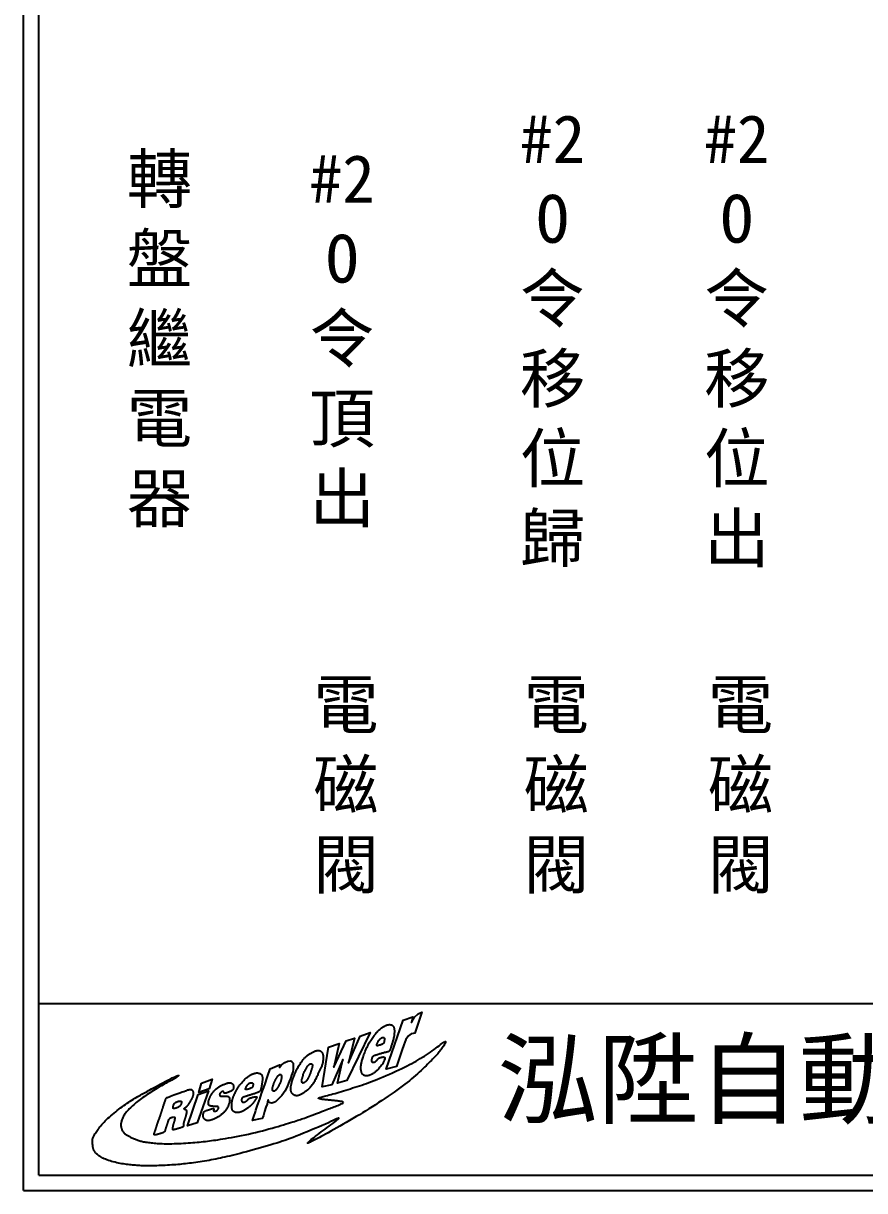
# Model space of a CAD drawing. Extents: x 926 to 1213, y 3 to 207.
# Drawn here: x 925.7 to 994.3, y 3 to 98 of the extents above; entities that cross this region are included whole.
import ezdxf

# ---------------------------------------------------------------- set-up
doc = ezdxf.new("R2010")
doc.units = 0
for name, color, linetype in [('圖框層', 7, 'CONTINUOUS'), ('標尺寸層', 3, 'CONTINUOUS'), ('輪廓線層', 7, 'CONTINUOUS')]:
    doc.layers.add(name, color=color, linetype=linetype)
doc.styles.add('CNS', font='romanc.shx', dxfattribs={"bigfont": 'chineset.shx'})
doc.styles.add('STSL', font='KAIU.TTF')

msp = doc.modelspace()

# ---------------------------------------------------------------- linework, layer by layer
at = {"layer": '圖框層', "color": 7}
for p, q in [((925.742, 3), (925.742, 206.969)), ((926.992, 4.25), (926.992, 205.719)), ((926.992, 18.25), (1211.493, 18.25)), ((926.992, 4.25), (1211.493, 4.25)), ((925.742, 3), (1212.742, 3))]:
    msp.add_line(p, q, dxfattribs=at)
at = {"layer": '輪廓線層', "color": 116}
for points in [[(956.9, 15.302), (956.713, 14.869), (956.565, 14.406), (956.131, 13.106), (955.274, 12.879), (956.683, 16.868), (957.472, 17.154), (957.344, 16.701), (957.59, 17.134), (957.886, 17.39), (958.201, 17.528), (957.61, 15.834), (957.482, 15.785), (957.324, 15.755), (957.117, 15.617)], [(955.691, 14.733), (955.676, 14.685), (955.662, 14.64), (955.648, 14.597), (955.635, 14.558), (955.622, 14.522), (955.61, 14.488), (955.598, 14.459), (955.586, 14.432), (955.574, 14.408), (955.562, 14.388), (955.55, 14.37), (955.536, 14.354), (955.52, 14.341), (955.503, 14.329), (955.484, 14.319), (955.462, 14.31), (955.437, 14.302), (955.409, 14.294), (955.377, 14.286), (955.342, 14.278), (955.302, 14.27), (955.258, 14.26), (955.21, 14.249), (955.157, 14.236), (955.099, 14.22), (955.038, 14.203), (954.973, 14.185), (954.907, 14.166), (954.841, 14.146), (954.775, 14.126), (954.71, 14.107), (954.649, 14.088), (954.592, 14.071), (954.538, 14.055), (954.489, 14.04), (954.443, 14.026), (954.402, 14.014), (954.364, 14.002), (954.331, 13.991), (954.301, 13.98), (954.275, 13.971), (954.253, 13.961), (954.233, 13.952), (954.217, 13.941), (954.202, 13.93), (954.189, 13.918), (954.178, 13.903), (954.167, 13.887), (954.157, 13.868), (954.147, 13.847), (954.137, 13.824), (954.129, 13.8), (954.121, 13.776), (954.113, 13.751), (954.107, 13.726), (954.102, 13.701), (954.098, 13.678), (954.095, 13.655), (954.094, 13.634), (954.093, 13.613), (954.093, 13.594), (954.095, 13.576), (954.098, 13.558), (954.101, 13.542), (954.106, 13.527), (954.112, 13.513), (954.119, 13.5), (954.128, 13.489), (954.137, 13.478), (954.148, 13.469), (954.16, 13.462), (954.174, 13.456), (954.189, 13.452), (954.205, 13.449), (954.222, 13.448), (954.24, 13.448), (954.259, 13.449), (954.278, 13.453), (954.298, 13.457), (954.318, 13.463), (954.337, 13.47), (954.357, 13.479), (954.376, 13.489), (954.396, 13.5), (954.415, 13.512), (954.435, 13.526), (954.454, 13.541), (954.473, 13.557), (954.492, 13.574), (954.511, 13.592), (954.529, 13.61), (954.547, 13.629), (954.564, 13.649), (954.58, 13.668), (954.595, 13.687), (954.609, 13.705), (954.621, 13.723), (954.633, 13.74), (954.647, 13.756), (954.664, 13.772), (954.685, 13.788), (954.713, 13.804), (954.748, 13.82), (954.791, 13.837), (954.845, 13.853), (954.905, 13.868), (954.968, 13.878), (955.03, 13.883), (955.086, 13.879), (955.134, 13.865), (955.17, 13.839), (955.188, 13.797), (955.188, 13.739), (955.169, 13.668), (955.136, 13.586), (955.091, 13.496), (955.037, 13.402), (954.976, 13.306), (954.912, 13.213), (954.847, 13.124), (954.784, 13.043), (954.722, 12.97), (954.663, 12.904), (954.606, 12.844), (954.551, 12.791), (954.5, 12.743), (954.45, 12.7), (954.404, 12.663), (954.36, 12.629), (954.319, 12.6), (954.28, 12.573), (954.243, 12.55), (954.208, 12.529), (954.175, 12.51), (954.144, 12.493), (954.113, 12.477), (954.084, 12.462), (954.056, 12.448), (954.028, 12.434), (954.002, 12.421), (953.976, 12.41), (953.951, 12.399), (953.926, 12.389), (953.902, 12.38), (953.879, 12.373), (953.856, 12.366), (953.832, 12.36), (953.809, 12.356), (953.785, 12.352), (953.76, 12.35), (953.734, 12.349), (953.707, 12.349), (953.678, 12.35), (953.648, 12.353), (953.618, 12.356), (953.587, 12.361), (953.557, 12.367), (953.528, 12.374), (953.5, 12.383), (953.474, 12.392), (953.449, 12.404), (953.428, 12.417), (953.407, 12.431), (953.389, 12.447), (953.372, 12.466), (953.356, 12.487), (953.341, 12.51), (953.327, 12.536), (953.313, 12.564), (953.3, 12.595), (953.287, 12.628), (953.276, 12.664), (953.265, 12.701), (953.256, 12.74), (953.247, 12.781), (953.24, 12.822), (953.235, 12.865), (953.231, 12.909), (953.228, 12.954), (953.227, 13), (953.228, 13.048), (953.23, 13.097), (953.233, 13.147), (953.239, 13.199), (953.246, 13.253), (953.255, 13.309), (953.266, 13.367), (953.279, 13.428), (953.294, 13.492), (953.312, 13.561), (953.332, 13.633), (953.355, 13.71), (953.38, 13.792), (953.408, 13.879), (953.439, 13.969), (953.472, 14.062), (953.507, 14.157), (953.545, 14.254), (953.584, 14.353), (953.625, 14.451), (953.669, 14.55), (953.714, 14.648), (953.761, 14.745), (953.81, 14.842), (953.861, 14.938), (953.913, 15.032), (953.968, 15.125), (954.025, 15.217), (954.084, 15.307), (954.143, 15.395), (954.204, 15.479), (954.264, 15.56), (954.322, 15.638), (954.379, 15.71), (954.433, 15.777), (954.484, 15.838), (954.53, 15.892), (954.573, 15.941), (954.614, 15.985), (954.652, 16.025), (954.689, 16.061), (954.725, 16.094), (954.761, 16.126), (954.799, 16.157), (954.837, 16.187), (954.877, 16.217), (954.918, 16.247), (954.96, 16.275), (955.002, 16.303), (955.043, 16.329), (955.085, 16.354), (955.125, 16.378), (955.165, 16.399), (955.203, 16.419), (955.24, 16.437), (955.277, 16.454), (955.312, 16.468), (955.347, 16.481), (955.38, 16.491), (955.413, 16.5), (955.445, 16.507), (955.477, 16.513), (955.507, 16.516), (955.537, 16.518), (955.566, 16.519), (955.593, 16.518), (955.62, 16.516), (955.646, 16.512), (955.67, 16.508), (955.693, 16.502), (955.715, 16.495), (955.736, 16.486), (955.756, 16.476), (955.775, 16.465), (955.794, 16.451), (955.812, 16.436), (955.829, 16.419), (955.845, 16.401), (955.86, 16.38), (955.875, 16.358), (955.889, 16.335), (955.901, 16.309), (955.912, 16.283), (955.922, 16.254), (955.93, 16.225), (955.938, 16.194), (955.943, 16.161), (955.948, 16.127), (955.951, 16.092), (955.954, 16.054), (955.955, 16.014), (955.956, 15.973), (955.955, 15.929), (955.954, 15.884), (955.951, 15.837), (955.948, 15.789), (955.944, 15.74), (955.939, 15.69), (955.932, 15.64), (955.925, 15.59), (955.916, 15.54), (955.907, 15.49), (955.896, 15.439), (955.884, 15.388), (955.872, 15.337), (955.858, 15.284), (955.843, 15.231), (955.828, 15.176), (955.811, 15.12), (955.794, 15.063), (955.777, 15.006), (955.759, 14.949), (955.742, 14.893), (955.724, 14.837), (955.707, 14.784)], [(950.854, 11.613), (950.073, 11.442), (950.598, 14.67), (951.464, 14.98), (951.015, 13.056), (952.042, 15.204), (952.705, 15.418), (952.223, 13.398), (953.165, 15.579), (953.978, 15.878), (952.095, 11.955), (951.314, 11.763), (951.764, 13.665)], [(955.021, 14.949), (955.001, 14.938), (954.978, 14.927), (954.955, 14.917), (954.93, 14.907), (954.904, 14.897), (954.877, 14.887), (954.851, 14.877), (954.824, 14.868), (954.799, 14.858), (954.774, 14.849), (954.749, 14.841), (954.725, 14.832), (954.702, 14.824), (954.679, 14.817), (954.657, 14.811), (954.635, 14.806), (954.613, 14.802), (954.593, 14.8), (954.574, 14.799), (954.556, 14.801), (954.541, 14.805), (954.529, 14.812), (954.52, 14.822), (954.515, 14.835), (954.514, 14.852), (954.517, 14.873), (954.523, 14.896), (954.531, 14.922), (954.542, 14.95), (954.555, 14.979), (954.568, 15.008), (954.583, 15.038), (954.598, 15.068), (954.613, 15.098), (954.629, 15.127), (954.646, 15.156), (954.663, 15.184), (954.681, 15.212), (954.7, 15.239), (954.719, 15.265), (954.74, 15.291), (954.762, 15.315), (954.784, 15.339), (954.807, 15.361), (954.829, 15.381), (954.852, 15.399), (954.874, 15.416), (954.896, 15.43), (954.917, 15.442), (954.937, 15.452), (954.957, 15.459), (954.975, 15.465), (954.993, 15.469), (955.01, 15.471), (955.027, 15.471), (955.042, 15.471), (955.057, 15.469), (955.071, 15.465), (955.084, 15.461), (955.096, 15.456), (955.106, 15.449), (955.116, 15.442), (955.124, 15.434), (955.131, 15.425), (955.136, 15.415), (955.14, 15.404), (955.143, 15.392), (955.144, 15.378), (955.145, 15.363), (955.145, 15.345), (955.144, 15.325), (955.143, 15.302), (955.141, 15.277), (955.139, 15.25), (955.137, 15.221), (955.134, 15.191), (955.13, 15.162), (955.126, 15.133), (955.12, 15.105), (955.115, 15.079), (955.108, 15.057), (955.1, 15.036), (955.091, 15.018), (955.081, 15.002), (955.069, 14.987), (955.055, 14.973), (955.039, 14.961)], [(947.993, 10.728), (947.961, 10.73), (947.93, 10.734), (947.901, 10.741), (947.873, 10.749), (947.846, 10.759), (947.82, 10.771), (947.795, 10.784), (947.77, 10.798), (947.747, 10.813), (947.724, 10.829), (947.702, 10.846), (947.681, 10.864), (947.661, 10.883), (947.643, 10.902), (947.626, 10.923), (947.61, 10.945), (947.595, 10.967), (947.582, 10.991), (947.571, 11.016), (947.561, 11.041), (947.552, 11.068), (947.544, 11.095), (947.537, 11.124), (947.532, 11.153), (947.527, 11.184), (947.524, 11.215), (947.521, 11.247), (947.52, 11.28), (947.52, 11.314), (947.521, 11.349), (947.523, 11.384), (947.526, 11.421), (947.53, 11.457), (947.536, 11.495), (947.542, 11.533), (947.549, 11.572), (947.557, 11.611), (947.566, 11.652), (947.576, 11.692), (947.586, 11.733), (947.596, 11.775), (947.606, 11.817), (947.617, 11.859), (947.629, 11.901), (947.64, 11.942), (947.653, 11.983), (947.665, 12.022), (947.678, 12.06), (947.691, 12.097), (947.704, 12.132), (947.718, 12.168), (947.732, 12.203), (947.747, 12.24), (947.763, 12.278), (947.78, 12.318), (947.797, 12.361), (947.816, 12.407), (947.835, 12.457), (947.856, 12.511), (947.879, 12.567), (947.905, 12.628), (947.932, 12.691), (947.963, 12.758), (947.996, 12.827), (948.033, 12.9), (948.072, 12.975), (948.114, 13.052), (948.158, 13.129), (948.204, 13.207), (948.251, 13.283), (948.299, 13.357), (948.347, 13.428), (948.396, 13.496), (948.444, 13.56), (948.492, 13.621), (948.539, 13.679), (948.586, 13.733), (948.632, 13.783), (948.677, 13.83), (948.721, 13.874), (948.764, 13.915), (948.806, 13.952), (948.847, 13.987), (948.887, 14.019), (948.927, 14.049), (948.967, 14.078), (949.008, 14.104), (949.049, 14.13), (949.09, 14.154), (949.132, 14.177), (949.173, 14.199), (949.213, 14.22), (949.253, 14.239), (949.29, 14.258), (949.325, 14.275), (949.357, 14.291), (949.387, 14.306), (949.413, 14.319), (949.438, 14.331), (949.461, 14.343), (949.483, 14.353), (949.505, 14.363), (949.527, 14.371), (949.55, 14.379), (949.575, 14.387), (949.601, 14.394), (949.628, 14.4), (949.655, 14.405), (949.683, 14.409), (949.711, 14.412), (949.739, 14.414), (949.767, 14.414), (949.793, 14.413), (949.819, 14.411), (949.844, 14.406), (949.869, 14.4), (949.893, 14.392), (949.916, 14.381), (949.94, 14.369), (949.963, 14.353), (949.986, 14.335), (950.008, 14.315), (950.03, 14.291), (950.05, 14.265), (950.069, 14.237), (950.087, 14.205), (950.103, 14.171), (950.117, 14.134), (950.129, 14.094), (950.138, 14.051), (950.146, 14.006), (950.151, 13.958), (950.154, 13.908), (950.156, 13.856), (950.156, 13.802), (950.154, 13.745), (950.15, 13.687), (950.145, 13.627), (950.138, 13.566), (950.129, 13.505), (950.119, 13.444), (950.106, 13.383), (950.092, 13.322), (950.075, 13.263), (950.056, 13.206), (950.036, 13.149), (950.014, 13.094), (949.99, 13.04), (949.966, 12.987), (949.941, 12.934), (949.916, 12.881), (949.89, 12.829), (949.865, 12.776), (949.84, 12.723), (949.814, 12.669), (949.789, 12.614), (949.763, 12.558), (949.736, 12.5), (949.71, 12.44), (949.682, 12.378), (949.654, 12.314), (949.624, 12.247), (949.593, 12.179), (949.56, 12.109), (949.525, 12.038), (949.488, 11.966), (949.449, 11.893), (949.406, 11.82), (949.36, 11.747), (949.311, 11.675), (949.26, 11.603), (949.207, 11.534), (949.153, 11.466), (949.097, 11.402), (949.041, 11.341), (948.985, 11.285), (948.93, 11.233), (948.875, 11.186), (948.821, 11.142), (948.768, 11.103), (948.717, 11.066), (948.667, 11.033), (948.62, 11.001), (948.575, 10.972), (948.533, 10.944), (948.493, 10.918), (948.455, 10.893), (948.419, 10.87), (948.383, 10.849), (948.348, 10.829), (948.314, 10.811), (948.278, 10.794), (948.242, 10.779), (948.206, 10.765), (948.169, 10.754), (948.133, 10.744), (948.096, 10.737), (948.061, 10.731), (948.026, 10.728)], [(947.071, 11.136), (946.804, 10.757), (946.488, 10.445), (946.266, 10.238), (946.141, 10.168), (945.964, 10.119), (945.84, 10.157), (945.716, 10.202), (945.701, 10.326), (945.686, 10.386), (945.633, 10.232), (945.603, 10.041), (945.498, 9.785), (945.385, 9.44), (945.306, 9.128), (945.238, 8.982), (945.193, 8.885), (944.881, 8.817), (944.399, 8.712), (944.508, 9.039), (944.648, 9.426), (944.678, 9.553), (944.817, 9.954), (945.005, 10.45), (945.14, 10.897), (945.397, 11.618), (945.626, 12.29), (945.838, 12.927), (946.605, 13.235), (946.605, 13.036), (946.736, 13.224), (947.026, 13.438), (947.289, 13.554), (947.5, 13.569), (947.609, 13.491), (947.703, 13.382), (947.714, 13.164), (947.703, 12.886), (947.676, 12.664), (947.586, 12.409), (947.485, 12.134), (947.387, 11.898), (947.244, 11.523)], [(948.7, 12.795), (948.72, 12.832), (948.741, 12.869), (948.761, 12.907), (948.781, 12.945), (948.802, 12.983), (948.823, 13.02), (948.844, 13.056), (948.865, 13.09), (948.887, 13.123), (948.909, 13.154), (948.932, 13.183), (948.955, 13.21), (948.979, 13.234), (949.002, 13.256), (949.026, 13.275), (949.05, 13.291), (949.074, 13.303), (949.097, 13.313), (949.121, 13.32), (949.143, 13.324), (949.164, 13.325), (949.184, 13.324), (949.203, 13.321), (949.219, 13.315), (949.233, 13.307), (949.246, 13.297), (949.256, 13.286), (949.264, 13.272), (949.271, 13.257), (949.275, 13.24), (949.279, 13.222), (949.28, 13.202), (949.281, 13.181), (949.28, 13.159), (949.277, 13.135), (949.274, 13.11), (949.269, 13.084), (949.263, 13.057), (949.257, 13.029), (949.249, 12.999), (949.24, 12.969), (949.23, 12.938), (949.22, 12.905), (949.21, 12.873), (949.199, 12.84), (949.188, 12.807), (949.177, 12.773), (949.166, 12.74), (949.156, 12.707), (949.145, 12.675), (949.135, 12.643), (949.125, 12.61), (949.115, 12.579), (949.104, 12.547), (949.093, 12.515), (949.081, 12.483), (949.069, 12.451), (949.056, 12.42), (949.042, 12.388), (949.028, 12.357), (949.014, 12.327), (949, 12.296), (948.985, 12.267), (948.971, 12.238), (948.956, 12.209), (948.942, 12.182), (948.928, 12.155), (948.914, 12.129), (948.901, 12.104), (948.887, 12.081), (948.873, 12.058), (948.86, 12.036), (948.846, 12.016), (948.832, 11.996), (948.819, 11.977), (948.805, 11.959), (948.791, 11.942), (948.776, 11.925), (948.762, 11.909), (948.747, 11.893), (948.732, 11.877), (948.716, 11.862), (948.7, 11.847), (948.684, 11.833), (948.667, 11.82), (948.65, 11.808), (948.633, 11.797), (948.615, 11.787), (948.597, 11.779), (948.58, 11.773), (948.562, 11.768), (948.545, 11.765), (948.528, 11.764), (948.512, 11.764), (948.497, 11.767), (948.484, 11.771), (948.471, 11.777), (948.46, 11.785), (948.45, 11.795), (948.441, 11.806), (948.434, 11.819), (948.427, 11.833), (948.421, 11.848), (948.416, 11.864), (948.412, 11.88), (948.409, 11.898), (948.407, 11.917), (948.406, 11.937), (948.407, 11.959), (948.41, 11.982), (948.414, 12.008), (948.42, 12.035), (948.429, 12.064), (948.439, 12.095), (948.451, 12.127), (948.463, 12.16), (948.475, 12.194), (948.487, 12.227), (948.498, 12.26), (948.507, 12.293), (948.514, 12.324), (948.52, 12.354), (948.525, 12.383), (948.53, 12.412), (948.535, 12.441), (948.541, 12.47), (948.549, 12.499), (948.558, 12.528), (948.57, 12.559), (948.585, 12.59), (948.601, 12.622), (948.619, 12.655), (948.638, 12.688), (948.659, 12.723), (948.679, 12.758)], [(943.514, 10.367), (943.514, 10.349), (943.515, 10.332), (943.516, 10.316), (943.519, 10.3), (943.522, 10.286), (943.526, 10.273), (943.532, 10.26), (943.539, 10.249), (943.548, 10.239), (943.558, 10.229), (943.569, 10.221), (943.582, 10.214), (943.596, 10.208), (943.611, 10.204), (943.628, 10.201), (943.645, 10.2), (943.663, 10.2), (943.683, 10.202), (943.703, 10.206), (943.723, 10.211), (943.744, 10.217), (943.766, 10.224), (943.787, 10.232), (943.809, 10.242), (943.831, 10.252), (943.853, 10.264), (943.874, 10.276), (943.895, 10.289), (943.915, 10.303), (943.935, 10.317), (943.953, 10.332), (943.971, 10.348), (943.987, 10.364), (944.002, 10.38), (944.017, 10.396), (944.03, 10.411), (944.043, 10.426), (944.054, 10.441), (944.065, 10.454), (944.075, 10.466), (944.085, 10.477), (944.096, 10.486), (944.109, 10.496), (944.124, 10.504), (944.144, 10.514), (944.17, 10.524), (944.202, 10.535), (944.243, 10.549), (944.292, 10.564), (944.348, 10.581), (944.408, 10.598), (944.469, 10.614), (944.53, 10.628), (944.587, 10.64), (944.637, 10.648), (944.679, 10.651), (944.71, 10.649), (944.731, 10.641), (944.744, 10.629), (944.748, 10.614), (944.747, 10.595), (944.74, 10.573), (944.73, 10.55), (944.717, 10.526), (944.703, 10.5), (944.688, 10.475), (944.672, 10.449), (944.655, 10.423), (944.638, 10.396), (944.62, 10.37), (944.602, 10.343), (944.584, 10.316), (944.565, 10.29), (944.547, 10.263), (944.528, 10.237), (944.509, 10.21), (944.489, 10.183), (944.469, 10.156), (944.448, 10.129), (944.426, 10.101), (944.402, 10.073), (944.378, 10.045), (944.353, 10.016), (944.326, 9.987), (944.299, 9.959), (944.27, 9.93), (944.24, 9.902), (944.209, 9.874), (944.177, 9.846), (944.144, 9.819), (944.11, 9.792), (944.075, 9.765), (944.039, 9.738), (944.002, 9.712), (943.963, 9.685), (943.924, 9.659), (943.884, 9.632), (943.843, 9.606), (943.802, 9.58), (943.761, 9.554), (943.72, 9.53), (943.68, 9.507), (943.64, 9.486), (943.602, 9.467), (943.565, 9.45), (943.53, 9.434), (943.496, 9.421), (943.462, 9.409), (943.43, 9.399), (943.398, 9.39), (943.367, 9.382), (943.336, 9.375), (943.305, 9.369), (943.274, 9.364), (943.243, 9.36), (943.212, 9.357), (943.181, 9.355), (943.149, 9.355), (943.118, 9.356), (943.086, 9.36), (943.053, 9.365), (943.021, 9.372), (942.989, 9.381), (942.958, 9.392), (942.928, 9.405), (942.899, 9.419), (942.873, 9.435), (942.85, 9.452), (942.829, 9.47), (942.811, 9.49), (942.795, 9.511), (942.781, 9.534), (942.769, 9.557), (942.759, 9.581), (942.75, 9.607), (942.743, 9.633), (942.736, 9.66), (942.729, 9.688), (942.724, 9.717), (942.719, 9.747), (942.715, 9.778), (942.712, 9.81), (942.709, 9.844), (942.708, 9.879), (942.707, 9.916), (942.707, 9.955), (942.708, 9.995), (942.71, 10.036), (942.713, 10.078), (942.717, 10.121), (942.723, 10.166), (942.73, 10.211), (942.738, 10.256), (942.748, 10.302), (942.759, 10.348), (942.771, 10.394), (942.784, 10.44), (942.798, 10.484), (942.812, 10.528), (942.826, 10.571), (942.841, 10.612), (942.856, 10.652), (942.871, 10.691), (942.886, 10.73), (942.903, 10.77), (942.92, 10.81), (942.938, 10.85), (942.958, 10.893), (942.978, 10.937), (943, 10.982), (943.023, 11.029), (943.047, 11.076), (943.072, 11.124), (943.098, 11.172), (943.124, 11.22), (943.151, 11.267), (943.178, 11.313), (943.206, 11.359), (943.236, 11.405), (943.268, 11.452), (943.302, 11.5), (943.339, 11.551), (943.38, 11.604), (943.424, 11.66), (943.473, 11.719), (943.525, 11.782), (943.581, 11.846), (943.639, 11.91), (943.698, 11.975), (943.759, 12.037), (943.819, 12.097), (943.879, 12.152), (943.938, 12.204), (943.995, 12.25), (944.051, 12.293), (944.105, 12.331), (944.157, 12.365), (944.208, 12.396), (944.257, 12.424), (944.303, 12.449), (944.348, 12.471), (944.391, 12.491), (944.432, 12.508), (944.471, 12.524), (944.509, 12.537), (944.546, 12.548), (944.581, 12.557), (944.615, 12.565), (944.648, 12.571), (944.68, 12.576), (944.712, 12.579), (944.742, 12.581), (944.771, 12.582), (944.8, 12.581), (944.828, 12.58), (944.855, 12.577), (944.881, 12.573), (944.906, 12.568), (944.931, 12.562), (944.954, 12.555), (944.977, 12.548), (944.998, 12.54), (945.018, 12.531), (945.037, 12.522), (945.055, 12.513), (945.071, 12.503), (945.087, 12.492), (945.101, 12.48), (945.115, 12.467), (945.127, 12.452), (945.139, 12.436), (945.15, 12.417), (945.161, 12.397), (945.171, 12.374), (945.18, 12.349), (945.188, 12.323), (945.196, 12.296), (945.202, 12.267), (945.207, 12.238), (945.211, 12.208), (945.213, 12.178), (945.214, 12.147), (945.214, 12.116), (945.213, 12.084), (945.211, 12.05), (945.208, 12.016), (945.204, 11.98), (945.2, 11.943), (945.196, 11.905), (945.191, 11.865), (945.185, 11.824), (945.179, 11.782), (945.173, 11.74), (945.167, 11.698), (945.16, 11.656), (945.154, 11.614), (945.147, 11.574), (945.139, 11.534), (945.132, 11.495), (945.124, 11.457), (945.116, 11.419), (945.107, 11.382), (945.099, 11.346), (945.09, 11.31), (945.08, 11.274), (945.07, 11.24), (945.057, 11.205), (945.042, 11.172), (945.023, 11.14), (945, 11.109), (944.972, 11.08), (944.937, 11.052), (944.897, 11.026), (944.85, 11.001), (944.799, 10.978), (944.743, 10.956), (944.685, 10.935), (944.625, 10.914), (944.564, 10.895), (944.503, 10.875), (944.443, 10.856), (944.384, 10.837), (944.326, 10.819), (944.269, 10.801), (944.213, 10.783), (944.158, 10.766), (944.104, 10.75), (944.051, 10.734), (943.999, 10.718), (943.949, 10.703), (943.901, 10.689), (943.854, 10.676), (943.81, 10.662), (943.769, 10.65), (943.732, 10.637), (943.697, 10.625), (943.667, 10.614), (943.64, 10.602), (943.617, 10.591), (943.597, 10.579), (943.58, 10.566), (943.565, 10.552), (943.553, 10.538), (943.543, 10.522), (943.534, 10.505), (943.528, 10.486), (943.523, 10.467), (943.519, 10.447), (943.516, 10.427), (943.515, 10.406), (943.514, 10.387)], [(946.663, 12.453), (946.677, 12.453), (946.69, 12.451), (946.702, 12.448), (946.712, 12.443), (946.722, 12.436), (946.73, 12.428), (946.738, 12.419), (946.745, 12.408), (946.75, 12.397), (946.755, 12.383), (946.759, 12.369), (946.762, 12.354), (946.764, 12.337), (946.766, 12.32), (946.767, 12.302), (946.767, 12.283), (946.767, 12.263), (946.766, 12.242), (946.765, 12.221), (946.763, 12.198), (946.76, 12.175), (946.757, 12.151), (946.753, 12.126), (946.748, 12.1), (946.743, 12.074), (946.738, 12.046), (946.731, 12.018), (946.724, 11.988), (946.716, 11.959), (946.707, 11.928), (946.697, 11.897), (946.686, 11.866), (946.674, 11.834), (946.661, 11.802), (946.647, 11.769), (946.633, 11.737), (946.618, 11.704), (946.602, 11.672), (946.587, 11.64), (946.571, 11.608), (946.555, 11.576), (946.54, 11.545), (946.524, 11.515), (946.509, 11.486), (946.494, 11.457), (946.479, 11.43), (946.464, 11.405), (946.45, 11.38), (946.435, 11.358), (946.421, 11.336), (946.408, 11.317), (946.394, 11.298), (946.381, 11.28), (946.367, 11.263), (946.354, 11.247), (946.34, 11.231), (946.327, 11.215), (946.314, 11.2), (946.3, 11.186), (946.286, 11.172), (946.273, 11.159), (946.259, 11.147), (946.245, 11.136), (946.231, 11.127), (946.217, 11.119), (946.202, 11.112), (946.188, 11.107), (946.174, 11.104), (946.16, 11.101), (946.146, 11.101), (946.133, 11.101), (946.119, 11.103), (946.106, 11.106), (946.094, 11.111), (946.082, 11.117), (946.071, 11.125), (946.061, 11.134), (946.051, 11.145), (946.043, 11.158), (946.037, 11.173), (946.031, 11.19), (946.027, 11.208), (946.024, 11.228), (946.023, 11.249), (946.023, 11.272), (946.025, 11.295), (946.027, 11.319), (946.031, 11.343), (946.036, 11.368), (946.042, 11.393), (946.049, 11.419), (946.057, 11.444), (946.065, 11.47), (946.073, 11.496), (946.082, 11.522), (946.09, 11.548), (946.099, 11.575), (946.107, 11.601), (946.115, 11.628), (946.124, 11.655), (946.133, 11.682), (946.142, 11.71), (946.151, 11.738), (946.162, 11.767), (946.173, 11.796), (946.185, 11.825), (946.198, 11.855), (946.211, 11.886), (946.225, 11.916), (946.24, 11.947), (946.255, 11.977), (946.271, 12.008), (946.287, 12.038), (946.304, 12.068), (946.32, 12.098), (946.337, 12.127), (946.354, 12.156), (946.371, 12.184), (946.387, 12.211), (946.403, 12.237), (946.419, 12.262), (946.434, 12.285), (946.449, 12.307), (946.464, 12.328), (946.479, 12.348), (946.494, 12.365), (946.51, 12.382), (946.526, 12.397), (946.543, 12.41), (946.561, 12.421), (946.578, 12.43), (946.596, 12.438), (946.614, 12.445), (946.631, 12.449), (946.647, 12.452)], [(940.259, 11.763), (941.119, 12.066), (940.865, 11.294), (940.025, 11.001)], [(941.79, 10.962), (941.78, 10.948), (941.77, 10.935), (941.761, 10.921), (941.753, 10.907), (941.746, 10.893), (941.74, 10.88), (941.735, 10.866), (941.731, 10.852), (941.729, 10.839), (941.727, 10.826), (941.727, 10.813), (941.728, 10.8), (941.729, 10.788), (941.732, 10.776), (941.736, 10.764), (941.741, 10.753), (941.747, 10.742), (941.754, 10.732), (941.763, 10.723), (941.775, 10.715), (941.789, 10.708), (941.807, 10.702), (941.828, 10.697), (941.854, 10.693), (941.884, 10.691), (941.918, 10.69), (941.955, 10.69), (941.994, 10.69), (942.035, 10.691), (942.076, 10.693), (942.118, 10.694), (942.158, 10.694), (942.197, 10.694), (942.234, 10.693), (942.269, 10.691), (942.302, 10.689), (942.333, 10.685), (942.361, 10.681), (942.386, 10.676), (942.409, 10.67), (942.428, 10.663), (942.445, 10.655), (942.459, 10.646), (942.472, 10.636), (942.482, 10.625), (942.491, 10.613), (942.499, 10.599), (942.506, 10.584), (942.512, 10.568), (942.518, 10.551), (942.523, 10.533), (942.528, 10.515), (942.532, 10.495), (942.536, 10.476), (942.539, 10.456), (942.541, 10.437), (942.542, 10.417), (942.543, 10.399), (942.544, 10.38), (942.544, 10.362), (942.544, 10.345), (942.543, 10.329), (942.543, 10.314), (942.542, 10.3), (942.541, 10.287), (942.54, 10.274), (942.539, 10.262), (942.537, 10.248), (942.534, 10.233), (942.53, 10.216), (942.525, 10.196), (942.518, 10.172), (942.51, 10.144), (942.5, 10.113), (942.488, 10.078), (942.475, 10.041), (942.461, 10.001), (942.445, 9.96), (942.427, 9.917), (942.408, 9.874), (942.388, 9.83), (942.366, 9.786), (942.343, 9.743), (942.318, 9.699), (942.292, 9.656), (942.264, 9.613), (942.235, 9.57), (942.204, 9.529), (942.171, 9.488), (942.137, 9.448), (942.102, 9.409), (942.065, 9.37), (942.028, 9.333), (941.99, 9.297), (941.951, 9.262), (941.912, 9.228), (941.873, 9.195), (941.834, 9.163), (941.795, 9.132), (941.755, 9.103), (941.716, 9.075), (941.677, 9.048), (941.637, 9.022), (941.598, 8.998), (941.559, 8.975), (941.52, 8.953), (941.482, 8.933), (941.444, 8.913), (941.406, 8.895), (941.369, 8.878), (941.333, 8.861), (941.297, 8.845), (941.262, 8.831), (941.228, 8.816), (941.194, 8.803), (941.161, 8.79), (941.129, 8.778), (941.097, 8.766), (941.065, 8.755), (941.034, 8.745), (941.003, 8.735), (940.972, 8.726), (940.942, 8.718), (940.912, 8.711), (940.882, 8.705), (940.854, 8.701), (940.825, 8.698), (940.797, 8.696), (940.77, 8.697), (940.744, 8.699), (940.718, 8.702), (940.693, 8.707), (940.669, 8.714), (940.645, 8.722), (940.622, 8.731), (940.6, 8.742), (940.579, 8.754), (940.558, 8.767), (940.539, 8.781), (940.52, 8.796), (940.503, 8.811), (940.487, 8.828), (940.472, 8.845), (940.458, 8.862), (940.446, 8.881), (940.435, 8.899), (940.425, 8.918), (940.417, 8.938), (940.41, 8.959), (940.404, 8.98), (940.399, 9.002), (940.395, 9.025), (940.393, 9.049), (940.391, 9.074), (940.39, 9.099), (940.39, 9.123), (940.39, 9.148), (940.392, 9.173), (940.394, 9.196), (940.396, 9.219), (940.399, 9.241), (940.402, 9.262), (940.406, 9.281), (940.411, 9.3), (940.415, 9.317), (940.421, 9.334), (940.427, 9.351), (940.434, 9.366), (940.441, 9.381), (940.449, 9.395), (940.458, 9.409), (940.468, 9.423), (940.479, 9.435), (940.492, 9.448), (940.507, 9.46), (940.524, 9.471), (940.542, 9.482), (940.563, 9.492), (940.586, 9.503), (940.609, 9.512), (940.634, 9.522), (940.66, 9.531), (940.687, 9.54), (940.714, 9.549), (940.741, 9.558), (940.768, 9.566), (940.796, 9.574), (940.823, 9.583), (940.85, 9.591), (940.877, 9.599), (940.904, 9.608), (940.931, 9.616), (940.957, 9.624), (940.983, 9.633), (941.008, 9.641), (941.033, 9.649), (941.057, 9.657), (941.08, 9.664), (941.102, 9.671), (941.122, 9.677), (941.142, 9.682), (941.16, 9.686), (941.177, 9.689), (941.192, 9.691), (941.205, 9.69), (941.217, 9.688), (941.226, 9.683), (941.234, 9.676), (941.239, 9.666), (941.242, 9.654), (941.244, 9.64), (941.244, 9.625), (941.244, 9.609), (941.243, 9.592), (941.242, 9.576), (941.24, 9.561), (941.239, 9.546), (941.239, 9.533), (941.239, 9.521), (941.239, 9.51), (941.241, 9.5), (941.243, 9.491), (941.245, 9.483), (941.249, 9.477), (941.253, 9.471), (941.259, 9.467), (941.266, 9.463), (941.274, 9.461), (941.284, 9.459), (941.296, 9.459), (941.31, 9.459), (941.326, 9.46), (941.344, 9.463), (941.364, 9.466), (941.385, 9.47), (941.407, 9.476), (941.429, 9.482), (941.451, 9.489), (941.471, 9.497), (941.49, 9.506), (941.506, 9.515), (941.521, 9.526), (941.534, 9.537), (941.546, 9.55), (941.556, 9.562), (941.566, 9.576), (941.575, 9.589), (941.584, 9.604), (941.593, 9.618), (941.602, 9.633), (941.611, 9.648), (941.618, 9.663), (941.626, 9.678), (941.632, 9.693), (941.637, 9.707), (941.641, 9.721), (941.644, 9.735), (941.645, 9.748), (941.644, 9.76), (941.643, 9.772), (941.639, 9.782), (941.635, 9.793), (941.629, 9.802), (941.621, 9.811), (941.613, 9.82), (941.603, 9.827), (941.591, 9.834), (941.577, 9.84), (941.562, 9.845), (941.544, 9.849), (941.525, 9.852), (941.503, 9.854), (941.479, 9.855), (941.452, 9.856), (941.424, 9.856), (941.394, 9.855), (941.363, 9.855), (941.331, 9.855), (941.297, 9.855), (941.264, 9.857), (941.23, 9.859), (941.196, 9.861), (941.162, 9.865), (941.129, 9.869), (941.096, 9.874), (941.065, 9.879), (941.036, 9.884), (941.008, 9.89), (940.981, 9.896), (940.957, 9.902), (940.935, 9.908), (940.915, 9.915), (940.897, 9.923), (940.881, 9.931), (940.866, 9.941), (940.854, 9.951), (940.844, 9.963), (940.835, 9.976), (940.828, 9.991), (940.822, 10.007), (940.817, 10.023), (940.814, 10.042), (940.812, 10.061), (940.81, 10.081), (940.81, 10.103), (940.809, 10.126), (940.81, 10.149), (940.811, 10.173), (940.813, 10.197), (940.816, 10.22), (940.819, 10.244), (940.823, 10.267), (940.828, 10.289), (940.833, 10.31), (940.839, 10.33), (940.845, 10.35), (940.852, 10.369), (940.858, 10.387), (940.865, 10.405), (940.871, 10.422), (940.878, 10.439), (940.884, 10.455), (940.891, 10.472), (940.897, 10.489), (940.905, 10.507), (940.912, 10.526), (940.921, 10.547), (940.93, 10.57), (940.941, 10.596), (940.952, 10.623), (940.965, 10.652), (940.978, 10.683), (940.993, 10.714), (941.008, 10.746), (941.024, 10.778), (941.042, 10.81), (941.06, 10.841), (941.079, 10.871), (941.099, 10.902), (941.121, 10.932), (941.144, 10.962), (941.168, 10.993), (941.194, 11.024), (941.221, 11.056), (941.25, 11.089), (941.28, 11.123), (941.312, 11.157), (941.344, 11.191), (941.378, 11.225), (941.413, 11.258), (941.449, 11.291), (941.485, 11.322), (941.522, 11.352), (941.558, 11.38), (941.595, 11.407), (941.632, 11.432), (941.668, 11.455), (941.704, 11.477), (941.739, 11.498), (941.773, 11.517), (941.806, 11.535), (941.838, 11.551), (941.869, 11.566), (941.9, 11.58), (941.93, 11.593), (941.96, 11.606), (941.99, 11.618), (942.02, 11.63), (942.051, 11.642), (942.081, 11.654), (942.111, 11.666), (942.142, 11.678), (942.172, 11.689), (942.201, 11.7), (942.23, 11.71), (942.258, 11.72), (942.285, 11.729), (942.312, 11.738), (942.337, 11.746), (942.361, 11.753), (942.385, 11.76), (942.407, 11.766), (942.428, 11.771), (942.448, 11.776), (942.467, 11.779), (942.485, 11.782), (942.502, 11.784), (942.518, 11.785), (942.534, 11.786), (942.549, 11.785), (942.564, 11.784), (942.579, 11.782), (942.595, 11.78), (942.61, 11.776), (942.625, 11.772), (942.64, 11.767), (942.655, 11.761), (942.671, 11.755), (942.686, 11.748), (942.701, 11.74), (942.717, 11.731), (942.732, 11.721), (942.747, 11.711), (942.761, 11.7), (942.775, 11.689), (942.788, 11.677), (942.799, 11.665), (942.809, 11.652), (942.818, 11.638), (942.825, 11.624), (942.831, 11.61), (942.836, 11.595), (942.839, 11.578), (942.842, 11.561), (942.845, 11.543), (942.846, 11.523), (942.848, 11.502), (942.849, 11.48), (942.849, 11.457), (942.849, 11.434), (942.849, 11.409), (942.849, 11.384), (942.848, 11.359), (942.846, 11.334), (942.844, 11.309), (942.841, 11.284), (942.834, 11.258), (942.822, 11.232), (942.805, 11.206), (942.781, 11.179), (942.749, 11.151), (942.706, 11.122), (942.653, 11.092), (942.592, 11.063), (942.525, 11.033), (942.456, 11.006), (942.386, 10.982), (942.32, 10.961), (942.26, 10.945), (942.209, 10.935), (942.169, 10.931), (942.138, 10.933), (942.117, 10.939), (942.102, 10.949), (942.092, 10.962), (942.086, 10.976), (942.082, 10.991), (942.078, 11.005), (942.073, 11.018), (942.068, 11.03), (942.061, 11.04), (942.053, 11.048), (942.044, 11.056), (942.034, 11.061), (942.023, 11.066), (942.011, 11.069), (941.998, 11.071), (941.984, 11.072), (941.97, 11.072), (941.956, 11.07), (941.941, 11.067), (941.926, 11.063), (941.91, 11.057), (941.895, 11.05), (941.881, 11.042), (941.866, 11.033), (941.852, 11.023), (941.839, 11.012), (941.826, 11), (941.813, 10.988), (941.802, 10.975)], [(944.272, 11.347), (944.259, 11.342), (944.246, 11.337), (944.234, 11.331), (944.222, 11.324), (944.21, 11.317), (944.198, 11.311), (944.186, 11.304), (944.174, 11.298), (944.163, 11.293), (944.151, 11.287), (944.139, 11.283), (944.126, 11.278), (944.113, 11.274), (944.099, 11.269), (944.083, 11.265), (944.066, 11.26), (944.048, 11.255), (944.028, 11.249), (944.008, 11.244), (943.987, 11.238), (943.966, 11.234), (943.945, 11.23), (943.925, 11.227), (943.906, 11.225), (943.889, 11.225), (943.873, 11.226), (943.859, 11.23), (943.847, 11.235), (943.838, 11.243), (943.832, 11.254), (943.829, 11.268), (943.829, 11.284), (943.832, 11.304), (943.839, 11.327), (943.849, 11.353), (943.86, 11.38), (943.874, 11.408), (943.889, 11.437), (943.905, 11.466), (943.922, 11.495), (943.939, 11.524), (943.957, 11.551), (943.975, 11.577), (943.993, 11.602), (944.012, 11.626), (944.032, 11.648), (944.052, 11.67), (944.073, 11.689), (944.095, 11.707), (944.117, 11.723), (944.14, 11.738), (944.163, 11.751), (944.186, 11.762), (944.209, 11.771), (944.232, 11.778), (944.254, 11.783), (944.276, 11.787), (944.296, 11.788), (944.316, 11.788), (944.335, 11.786), (944.352, 11.782), (944.368, 11.777), (944.383, 11.77), (944.396, 11.762), (944.408, 11.753), (944.418, 11.742), (944.427, 11.731), (944.434, 11.718), (944.44, 11.704), (944.444, 11.689), (944.447, 11.674), (944.449, 11.657), (944.449, 11.639), (944.448, 11.621), (944.447, 11.602), (944.444, 11.583), (944.441, 11.564), (944.437, 11.544), (944.432, 11.525), (944.427, 11.506), (944.422, 11.487), (944.417, 11.469), (944.411, 11.452), (944.404, 11.436), (944.397, 11.421), (944.389, 11.408), (944.381, 11.396), (944.371, 11.386), (944.361, 11.378), (944.349, 11.372), (944.337, 11.366), (944.325, 11.362), (944.312, 11.359), (944.299, 11.355), (944.285, 11.352)], [(938.986, 9.589), (939, 9.575), (939.011, 9.557), (939.019, 9.537), (939.025, 9.515), (939.029, 9.49), (939.03, 9.464), (939.03, 9.435), (939.029, 9.404), (939.026, 9.372), (939.022, 9.338), (939.017, 9.302), (939.01, 9.265), (939.003, 9.227), (938.995, 9.188), (938.986, 9.148), (938.975, 9.108), (938.964, 9.067), (938.953, 9.026), (938.94, 8.986), (938.928, 8.945), (938.915, 8.906), (938.902, 8.867), (938.889, 8.83), (938.877, 8.794), (938.865, 8.76), (938.854, 8.728), (938.843, 8.697), (938.833, 8.668), (938.824, 8.64), (938.817, 8.612), (938.81, 8.586), (938.804, 8.56), (938.799, 8.535), (938.796, 8.51), (938.793, 8.487), (938.791, 8.463), (938.789, 8.441), (938.788, 8.419), (938.787, 8.398), (938.786, 8.377), (938.784, 8.358), (938.783, 8.339), (938.781, 8.322), (938.779, 8.305), (938.777, 8.29), (938.775, 8.275), (938.773, 8.262), (938.771, 8.25), (938.77, 8.239), (938.768, 8.229), (938.766, 8.22), (938.762, 8.212), (938.757, 8.204), (938.75, 8.196), (938.74, 8.189), (938.728, 8.181), (938.712, 8.173), (938.694, 8.165), (938.673, 8.156), (938.649, 8.147), (938.623, 8.138), (938.595, 8.129), (938.566, 8.12), (938.535, 8.11), (938.503, 8.1), (938.471, 8.09), (938.437, 8.08), (938.403, 8.07), (938.368, 8.06), (938.333, 8.05), (938.298, 8.039), (938.262, 8.029), (938.227, 8.019), (938.192, 8.009), (938.158, 7.999), (938.125, 7.99), (938.094, 7.981), (938.064, 7.973), (938.037, 7.966), (938.012, 7.96), (937.99, 7.955), (937.971, 7.952), (937.954, 7.95), (937.94, 7.95), (937.928, 7.952), (937.919, 7.958), (937.912, 7.966), (937.907, 7.977), (937.905, 7.992), (937.904, 8.01), (937.905, 8.031), (937.907, 8.053), (937.91, 8.078), (937.913, 8.103), (937.918, 8.129), (937.922, 8.156), (937.926, 8.182), (937.931, 8.208), (937.935, 8.233), (937.94, 8.259), (937.946, 8.285), (937.951, 8.311), (937.958, 8.337), (937.965, 8.363), (937.973, 8.39), (937.981, 8.417), (937.991, 8.444), (938, 8.471), (938.009, 8.499), (938.019, 8.526), (938.028, 8.554), (938.036, 8.582), (938.044, 8.61), (938.052, 8.638), (938.058, 8.665), (938.065, 8.692), (938.071, 8.718), (938.076, 8.743), (938.081, 8.768), (938.086, 8.79), (938.091, 8.812), (938.095, 8.832), (938.099, 8.85), (938.103, 8.867), (938.105, 8.882), (938.106, 8.896), (938.107, 8.909), (938.105, 8.919), (938.103, 8.929), (938.099, 8.937), (938.094, 8.944), (938.088, 8.949), (938.08, 8.954), (938.072, 8.958), (938.063, 8.961), (938.054, 8.964), (938.044, 8.966), (938.033, 8.968), (938.022, 8.969), (938.01, 8.97), (937.997, 8.97), (937.984, 8.97), (937.971, 8.969), (937.956, 8.968), (937.942, 8.966), (937.926, 8.964), (937.91, 8.961), (937.894, 8.958), (937.877, 8.954), (937.859, 8.95), (937.841, 8.945), (937.822, 8.94), (937.802, 8.935), (937.782, 8.929), (937.762, 8.922), (937.742, 8.914), (937.722, 8.906), (937.703, 8.897), (937.684, 8.887), (937.666, 8.876), (937.649, 8.863), (937.633, 8.85), (937.618, 8.836), (937.604, 8.821), (937.591, 8.806), (937.58, 8.791), (937.57, 8.777), (937.561, 8.762), (937.553, 8.748), (937.546, 8.735), (937.541, 8.722), (937.536, 8.709), (937.532, 8.696), (937.528, 8.683), (937.525, 8.67), (937.521, 8.656), (937.518, 8.642), (937.514, 8.627), (937.51, 8.611), (937.505, 8.595), (937.5, 8.577), (937.494, 8.558), (937.488, 8.537), (937.481, 8.515), (937.473, 8.492), (937.464, 8.466), (937.455, 8.44), (937.446, 8.413), (937.436, 8.386), (937.426, 8.359), (937.417, 8.331), (937.407, 8.305), (937.398, 8.279), (937.389, 8.254), (937.381, 8.229), (937.373, 8.205), (937.365, 8.181), (937.357, 8.158), (937.349, 8.134), (937.341, 8.11), (937.333, 8.086), (937.326, 8.062), (937.318, 8.038), (937.31, 8.014), (937.303, 7.99), (937.296, 7.966), (937.29, 7.944), (937.284, 7.922), (937.278, 7.9), (937.273, 7.88), (937.267, 7.86), (937.26, 7.842), (937.253, 7.824), (937.244, 7.808), (937.232, 7.792), (937.219, 7.777), (937.202, 7.764), (937.183, 7.751), (937.16, 7.739), (937.134, 7.727), (937.105, 7.716), (937.073, 7.704), (937.037, 7.692), (936.998, 7.679), (936.956, 7.666), (936.91, 7.652), (936.863, 7.638), (936.814, 7.623), (936.766, 7.609), (936.717, 7.595), (936.67, 7.582), (936.625, 7.569), (936.583, 7.558), (936.544, 7.548), (936.508, 7.541), (936.477, 7.536), (936.45, 7.534), (936.427, 7.535), (936.41, 7.541), (936.397, 7.552), (936.391, 7.568), (936.389, 7.588), (936.392, 7.612), (936.398, 7.64), (936.407, 7.671), (936.418, 7.704), (936.431, 7.738), (936.444, 7.774), (936.457, 7.81), (936.47, 7.847), (936.483, 7.883), (936.495, 7.92), (936.508, 7.957), (936.52, 7.993), (936.531, 8.028), (936.543, 8.063), (936.553, 8.097), (936.564, 8.13), (936.574, 8.163), (936.584, 8.195), (936.594, 8.226), (936.603, 8.257), (936.612, 8.287), (936.621, 8.317), (936.63, 8.347), (936.639, 8.378), (936.649, 8.409), (936.659, 8.441), (936.67, 8.475), (936.681, 8.511), (936.694, 8.549), (936.708, 8.59), (936.724, 8.633), (936.741, 8.68), (936.76, 8.728), (936.778, 8.778), (936.798, 8.829), (936.817, 8.88), (936.835, 8.931), (936.854, 8.98), (936.871, 9.028), (936.887, 9.075), (936.903, 9.12), (936.918, 9.164), (936.932, 9.207), (936.946, 9.248), (936.959, 9.288), (936.972, 9.328), (936.985, 9.366), (936.997, 9.404), (937.009, 9.44), (937.021, 9.475), (937.032, 9.508), (937.042, 9.539), (937.051, 9.569), (937.059, 9.596), (937.067, 9.621), (937.074, 9.645), (937.081, 9.669), (937.088, 9.693), (937.096, 9.719), (937.105, 9.748), (937.115, 9.781), (937.127, 9.819), (937.141, 9.862), (937.157, 9.91), (937.174, 9.962), (937.193, 10.016), (937.211, 10.071), (937.23, 10.125), (937.247, 10.179), (937.264, 10.229), (937.28, 10.276), (937.294, 10.319), (937.307, 10.359), (937.319, 10.394), (937.33, 10.427), (937.341, 10.455), (937.351, 10.48), (937.361, 10.502), (937.372, 10.521), (937.386, 10.538), (937.407, 10.554), (937.438, 10.572), (937.481, 10.593), (937.542, 10.619), (937.622, 10.65), (937.725, 10.69), (937.853, 10.738), (938.001, 10.792), (938.162, 10.851), (938.33, 10.913), (938.499, 10.974), (938.662, 11.032), (938.812, 11.085), (938.944, 11.131), (939.052, 11.167), (939.138, 11.195), (939.204, 11.215), (939.255, 11.229), (939.293, 11.237), (939.321, 11.241), (939.342, 11.242), (939.36, 11.241), (939.376, 11.239), (939.392, 11.235), (939.407, 11.231), (939.422, 11.225), (939.436, 11.219), (939.45, 11.211), (939.464, 11.201), (939.477, 11.19), (939.49, 11.177), (939.503, 11.162), (939.515, 11.146), (939.526, 11.129), (939.536, 11.11), (939.546, 11.091), (939.554, 11.07), (939.561, 11.049), (939.567, 11.026), (939.571, 11.003), (939.574, 10.979), (939.576, 10.955), (939.576, 10.929), (939.575, 10.902), (939.573, 10.875), (939.57, 10.846), (939.566, 10.816), (939.56, 10.785), (939.554, 10.753), (939.546, 10.721), (939.538, 10.688), (939.528, 10.656), (939.517, 10.623), (939.505, 10.59), (939.491, 10.558), (939.476, 10.526), (939.461, 10.494), (939.444, 10.462), (939.426, 10.43), (939.407, 10.397), (939.387, 10.363), (939.366, 10.328), (939.345, 10.292), (939.323, 10.256), (939.3, 10.219), (939.276, 10.181), (939.253, 10.144), (939.229, 10.107), (939.205, 10.071), (939.181, 10.036), (939.158, 10.003), (939.134, 9.97), (939.111, 9.94), (939.088, 9.91), (939.066, 9.883), (939.043, 9.857), (939.021, 9.833), (938.999, 9.81), (938.977, 9.79), (938.955, 9.771), (938.935, 9.754), (938.915, 9.739), (938.896, 9.725), (938.879, 9.712), (938.863, 9.701), (938.849, 9.691), (938.837, 9.683), (938.828, 9.675), (938.821, 9.668), (938.817, 9.662), (938.816, 9.657), (938.819, 9.652), (938.825, 9.648), (938.835, 9.644), (938.849, 9.64), (938.866, 9.636), (938.886, 9.632), (938.907, 9.626), (938.928, 9.62), (938.949, 9.612), (938.969, 9.602)], [(939.966, 10.816), (940.826, 11.119), (939.907, 8.511), (939.106, 8.276)], [(938.341, 9.792), (938.316, 9.779), (938.29, 9.766), (938.263, 9.754), (938.237, 9.742), (938.21, 9.731), (938.183, 9.72), (938.156, 9.711), (938.13, 9.702), (938.104, 9.694), (938.079, 9.687), (938.055, 9.682), (938.032, 9.678), (938.011, 9.676), (937.992, 9.676), (937.976, 9.678), (937.962, 9.682), (937.951, 9.689), (937.943, 9.698), (937.938, 9.709), (937.934, 9.722), (937.933, 9.737), (937.933, 9.753), (937.934, 9.77), (937.936, 9.787), (937.938, 9.806), (937.942, 9.825), (937.945, 9.845), (937.95, 9.865), (937.955, 9.886), (937.96, 9.907), (937.966, 9.929), (937.972, 9.952), (937.979, 9.975), (937.987, 9.998), (937.996, 10.021), (938.007, 10.045), (938.02, 10.068), (938.036, 10.091), (938.055, 10.113), (938.077, 10.135), (938.103, 10.156), (938.132, 10.175), (938.163, 10.194), (938.196, 10.211), (938.231, 10.226), (938.266, 10.24), (938.301, 10.253), (938.335, 10.263), (938.368, 10.272), (938.399, 10.279), (938.429, 10.284), (938.457, 10.287), (938.483, 10.289), (938.507, 10.29), (938.53, 10.289), (938.55, 10.287), (938.568, 10.284), (938.584, 10.28), (938.598, 10.274), (938.609, 10.267), (938.619, 10.259), (938.626, 10.249), (938.631, 10.238), (938.634, 10.224), (938.635, 10.209), (938.634, 10.193), (938.631, 10.175), (938.626, 10.155), (938.62, 10.135), (938.614, 10.114), (938.606, 10.093), (938.598, 10.072), (938.59, 10.05), (938.581, 10.029), (938.572, 10.008), (938.562, 9.988), (938.551, 9.968), (938.539, 9.948), (938.525, 9.929), (938.51, 9.911), (938.493, 9.894), (938.475, 9.878), (938.456, 9.862), (938.435, 9.847), (938.413, 9.833), (938.39, 9.819), (938.366, 9.805)]]:
    msp.add_lwpolyline(points, close=True, dxfattribs=at)
at = {"layer": '輪廓線層', "color": 1}
msp.add_lwpolyline([(950.337, 8.423), (950.069, 8.306), (949.779, 8.182), (949.475, 8.054), (949.163, 7.924), (948.85, 7.795), (948.542, 7.669), (948.246, 7.55), (947.968, 7.44), (947.713, 7.34), (947.478, 7.25), (947.256, 7.168), (947.042, 7.091), (946.83, 7.018), (946.615, 6.947), (946.391, 6.875), (946.152, 6.801), (945.893, 6.723), (945.619, 6.642), (945.334, 6.559), (945.042, 6.475), (944.748, 6.392), (944.457, 6.312), (944.173, 6.234), (943.901, 6.161), (943.644, 6.093), (943.402, 6.03), (943.174, 5.972), (942.956, 5.919), (942.748, 5.868), (942.547, 5.82), (942.352, 5.775), (942.161, 5.732), (941.972, 5.69), (941.784, 5.649), (941.598, 5.609), (941.414, 5.571), (941.23, 5.534), (941.047, 5.499), (940.864, 5.465), (940.681, 5.432), (940.499, 5.401), (940.317, 5.372), (940.135, 5.344), (939.956, 5.317), (939.778, 5.292), (939.604, 5.269), (939.433, 5.246), (939.266, 5.226), (939.103, 5.206), (938.943, 5.188), (938.786, 5.171), (938.63, 5.155), (938.473, 5.14), (938.315, 5.126), (938.155, 5.113), (937.991, 5.1), (937.822, 5.089), (937.649, 5.078), (937.474, 5.067), (937.298, 5.058), (937.122, 5.049), (936.948, 5.042), (936.777, 5.035), (936.609, 5.03), (936.447, 5.026), (936.291, 5.023), (936.139, 5.021), (935.993, 5.02), (935.852, 5.02), (935.715, 5.022), (935.583, 5.025), (935.457, 5.028), (935.334, 5.033), (935.215, 5.039), (935.099, 5.046), (934.984, 5.054), (934.87, 5.063), (934.756, 5.073), (934.641, 5.083), (934.523, 5.095), (934.402, 5.108), (934.279, 5.122), (934.152, 5.137), (934.023, 5.154), (933.892, 5.174), (933.758, 5.195), (933.623, 5.219), (933.485, 5.246), (933.347, 5.277), (933.208, 5.31), (933.07, 5.346), (932.934, 5.384), (932.801, 5.425), (932.673, 5.467), (932.55, 5.512), (932.434, 5.557), (932.327, 5.604), (932.227, 5.652), (932.135, 5.7), (932.05, 5.749), (931.972, 5.797), (931.902, 5.845), (931.838, 5.891), (931.781, 5.937), (931.731, 5.98), (931.686, 6.023), (931.646, 6.063), (931.612, 6.103), (931.582, 6.141), (931.556, 6.177), (931.533, 6.213), (931.512, 6.248), (931.495, 6.281), (931.479, 6.314), (931.465, 6.347), (931.453, 6.379), (931.443, 6.41), (931.434, 6.442), (931.426, 6.473), (931.419, 6.505), (931.414, 6.537), (931.409, 6.569), (931.404, 6.602), (931.4, 6.635), (931.397, 6.669), (931.393, 6.704), (931.389, 6.739), (931.385, 6.776), (931.38, 6.813), (931.375, 6.852), (931.371, 6.89), (931.367, 6.929), (931.363, 6.968), (931.361, 7.007), (931.361, 7.046), (931.362, 7.084), (931.365, 7.121), (931.371, 7.158), (931.38, 7.196), (931.391, 7.236), (931.406, 7.277), (931.424, 7.322), (931.446, 7.37), (931.472, 7.423), (931.503, 7.482), (931.537, 7.545), (931.576, 7.613), (931.62, 7.685), (931.667, 7.761), (931.72, 7.84), (931.777, 7.923), (931.839, 8.009), (931.905, 8.098), (931.977, 8.189), (932.054, 8.283), (932.136, 8.378), (932.223, 8.476), (932.317, 8.576), (932.416, 8.679), (932.521, 8.783), (932.633, 8.888), (932.751, 8.996), (932.873, 9.103), (932.999, 9.212), (933.129, 9.319), (933.261, 9.426), (933.394, 9.532), (933.528, 9.636), (933.663, 9.737), (933.797, 9.836), (933.93, 9.932), (934.063, 10.025), (934.194, 10.115), (934.324, 10.202), (934.452, 10.286), (934.577, 10.367), (934.701, 10.444), (934.822, 10.517), (934.94, 10.588), (935.057, 10.656), (935.17, 10.722), (935.282, 10.785), (935.391, 10.847), (935.498, 10.907), (935.603, 10.966), (935.708, 11.025), (935.817, 11.085), (935.932, 11.148), (936.055, 11.216), (936.19, 11.289), (936.338, 11.37), (936.504, 11.46), (936.688, 11.559), (936.885, 11.664), (937.09, 11.773), (937.297, 11.882), (937.499, 11.987), (937.691, 12.085), (937.866, 12.173), (938.019, 12.246), (938.145, 12.303), (938.243, 12.345), (938.318, 12.371), (938.369, 12.385), (938.4, 12.388), (938.411, 12.381), (938.406, 12.365), (938.385, 12.343), (938.351, 12.315), (938.304, 12.283), (938.247, 12.245), (938.178, 12.204), (938.101, 12.158), (938.015, 12.109), (937.921, 12.056), (937.821, 12.001), (937.715, 11.943), (937.604, 11.882), (937.488, 11.819), (937.369, 11.754), (937.246, 11.686), (937.121, 11.616), (936.993, 11.544), (936.864, 11.47), (936.734, 11.394), (936.604, 11.316), (936.474, 11.237), (936.344, 11.157), (936.214, 11.076), (936.087, 10.994), (935.96, 10.912), (935.836, 10.83), (935.715, 10.749), (935.596, 10.667), (935.48, 10.585), (935.366, 10.503), (935.254, 10.421), (935.145, 10.338), (935.038, 10.253), (934.934, 10.168), (934.832, 10.081), (934.733, 9.994), (934.637, 9.906), (934.544, 9.819), (934.456, 9.733), (934.373, 9.649), (934.295, 9.568), (934.222, 9.489), (934.155, 9.414), (934.094, 9.342), (934.039, 9.273), (933.989, 9.205), (933.944, 9.14), (933.903, 9.076), (933.867, 9.012), (933.834, 8.949), (933.805, 8.885), (933.78, 8.822), (933.758, 8.759), (933.74, 8.697), (933.724, 8.637), (933.711, 8.578), (933.701, 8.522), (933.694, 8.468), (933.689, 8.418), (933.687, 8.37), (933.686, 8.325), (933.688, 8.282), (933.692, 8.24), (933.697, 8.2), (933.705, 8.16), (933.714, 8.12), (933.725, 8.081), (933.737, 8.041), (933.751, 8.002), (933.766, 7.963), (933.783, 7.925), (933.802, 7.887), (933.823, 7.851), (933.845, 7.817), (933.869, 7.783), (933.896, 7.751), (933.924, 7.72), (933.954, 7.69), (933.987, 7.66), (934.023, 7.631), (934.061, 7.603), (934.101, 7.574), (934.145, 7.545), (934.191, 7.516), (934.24, 7.487), (934.292, 7.458), (934.347, 7.428), (934.404, 7.398), (934.463, 7.367), (934.525, 7.336), (934.589, 7.305), (934.655, 7.274), (934.723, 7.242), (934.792, 7.212), (934.862, 7.182), (934.933, 7.153), (935.005, 7.126), (935.077, 7.1), (935.149, 7.077), (935.222, 7.056), (935.297, 7.036), (935.373, 7.017), (935.453, 7), (935.536, 6.983), (935.624, 6.968), (935.717, 6.952), (935.816, 6.937), (935.921, 6.922), (936.03, 6.908), (936.145, 6.894), (936.263, 6.881), (936.386, 6.869), (936.513, 6.858), (936.643, 6.848), (936.776, 6.84), (936.912, 6.833), (937.053, 6.827), (937.198, 6.823), (937.349, 6.82), (937.506, 6.819), (937.669, 6.82), (937.84, 6.822), (938.019, 6.826), (938.203, 6.831), (938.393, 6.838), (938.585, 6.847), (938.779, 6.857), (938.972, 6.868), (939.164, 6.88), (939.352, 6.894), (939.535, 6.908), (939.714, 6.924), (939.889, 6.94), (940.06, 6.958), (940.229, 6.976), (940.396, 6.995), (940.562, 7.014), (940.727, 7.034), (940.892, 7.054), (941.059, 7.076), (941.23, 7.099), (941.407, 7.123), (941.593, 7.15), (941.788, 7.18), (941.996, 7.213), (942.217, 7.25), (942.455, 7.29), (942.706, 7.335), (942.968, 7.383), (943.24, 7.435), (943.519, 7.49), (943.803, 7.548), (944.088, 7.61), (944.374, 7.675), (944.657, 7.742), (944.937, 7.811), (945.212, 7.882), (945.482, 7.954), (945.746, 8.025), (946.002, 8.097), (946.249, 8.167), (946.487, 8.236), (946.714, 8.303), (946.931, 8.367), (947.136, 8.428), (947.329, 8.486), (947.509, 8.542), (947.677, 8.593), (947.831, 8.641), (947.971, 8.685), (948.098, 8.726), (948.214, 8.763), (948.323, 8.799), (948.428, 8.835), (948.534, 8.872), (948.644, 8.911), (948.762, 8.954), (948.891, 9.003), (949.035, 9.057), (949.189, 9.116), (949.353, 9.179), (949.521, 9.243), (949.691, 9.309), (949.86, 9.374), (950.023, 9.437), (950.178, 9.497), (950.322, 9.551), (950.456, 9.602), (950.581, 9.65), (950.7, 9.694), (950.813, 9.736), (950.923, 9.777), (951.031, 9.818), (951.139, 9.858), (951.247, 9.898), (951.354, 9.939), (951.456, 9.979), (951.55, 10.018), (951.634, 10.055), (951.704, 10.09), (951.757, 10.122), (951.791, 10.151), (951.802, 10.176), (951.794, 10.197), (951.768, 10.216), (951.726, 10.231), (951.673, 10.245), (951.609, 10.258), (951.539, 10.269), (951.463, 10.279), (951.385, 10.29), (951.305, 10.3), (951.223, 10.31), (951.139, 10.32), (951.053, 10.329), (950.965, 10.339), (950.876, 10.348), (950.785, 10.357), (950.693, 10.366), (950.6, 10.376), (950.508, 10.385), (950.417, 10.394), (950.329, 10.403), (950.244, 10.412), (950.163, 10.422), (950.088, 10.432), (950.019, 10.443), (949.958, 10.454), (949.904, 10.465), (949.86, 10.477), (949.825, 10.49), (949.801, 10.503), (949.789, 10.516), (949.788, 10.53), (949.801, 10.544), (949.827, 10.559), (949.866, 10.576), (949.918, 10.594), (949.983, 10.613), (950.062, 10.635), (950.154, 10.66), (950.259, 10.688), (950.377, 10.719), (950.508, 10.753), (950.648, 10.79), (950.799, 10.83), (950.957, 10.874), (951.122, 10.919), (951.292, 10.968), (951.466, 11.018), (951.644, 11.071), (951.823, 11.126), (952.005, 11.183), (952.188, 11.241), (952.372, 11.3), (952.556, 11.359), (952.741, 11.419), (952.926, 11.479), (953.111, 11.539), (953.296, 11.6), (953.485, 11.662), (953.678, 11.728), (953.878, 11.799), (954.086, 11.875), (954.305, 11.957), (954.535, 12.048), (954.778, 12.147), (955.031, 12.253), (955.291, 12.365), (955.553, 12.481), (955.814, 12.599), (956.071, 12.717), (956.32, 12.833), (956.557, 12.946), (956.78, 13.054), (956.989, 13.158), (957.187, 13.26), (957.375, 13.358), (957.555, 13.456), (957.729, 13.554), (957.899, 13.652), (958.067, 13.752), (958.234, 13.855), (958.4, 13.96), (958.564, 14.066), (958.726, 14.173), (958.884, 14.281), (959.038, 14.388), (959.186, 14.494), (959.33, 14.599), (959.466, 14.701), (959.594, 14.799), (959.712, 14.889), (959.819, 14.97), (959.912, 15.038), (959.99, 15.091), (960.051, 15.127), (960.094, 15.142), (960.117, 15.137), (960.123, 15.111), (960.113, 15.069), (960.091, 15.014), (960.058, 14.949), (960.017, 14.876), (959.971, 14.8), (959.923, 14.723), (959.873, 14.647), (959.822, 14.573), (959.771, 14.5), (959.719, 14.429), (959.665, 14.359), (959.61, 14.289), (959.553, 14.22), (959.494, 14.151), (959.433, 14.082), (959.369, 14.012), (959.301, 13.939), (959.229, 13.863), (959.152, 13.784), (959.068, 13.699), (958.978, 13.608), (958.88, 13.51), (958.774, 13.404), (958.66, 13.291), (958.538, 13.172), (958.41, 13.047), (958.275, 12.918), (958.134, 12.785), (957.987, 12.65), (957.836, 12.514), (957.679, 12.376), (957.517, 12.237), (957.349, 12.096), (957.174, 11.953), (956.991, 11.807), (956.799, 11.657), (956.598, 11.504), (956.386, 11.347), (956.164, 11.185), (955.931, 11.019), (955.69, 10.85), (955.443, 10.679), (955.189, 10.508), (954.932, 10.336), (954.672, 10.165), (954.411, 9.996), (954.15, 9.83), (953.889, 9.666), (953.627, 9.504), (953.366, 9.344), (953.103, 9.186), (952.84, 9.029), (952.576, 8.873), (952.31, 8.717), (952.043, 8.562), (951.778, 8.408), (951.516, 8.257), (951.26, 8.111), (951.013, 7.971), (950.778, 7.839), (950.556, 7.715), (950.352, 7.602), (950.166, 7.5), (949.997, 7.409), (949.845, 7.328), (949.707, 7.256), (949.582, 7.191), (949.469, 7.134), (949.366, 7.081), (949.271, 7.033), (949.184, 6.989), (949.105, 6.95), (949.036, 6.917), (948.978, 6.891), (948.934, 6.874), (948.904, 6.866), (948.891, 6.87), (948.895, 6.887), (948.919, 6.916), (948.961, 6.959), (949.02, 7.014), (949.096, 7.08), (949.187, 7.156), (949.293, 7.242), (949.412, 7.336), (949.543, 7.438), (949.686, 7.547), (949.838, 7.661), (949.996, 7.779), (950.158, 7.898), (950.321, 8.018), (950.483, 8.138), (950.641, 8.254), (950.793, 8.366), (950.936, 8.472), (951.067, 8.57), (951.184, 8.659), (951.283, 8.737), (951.361, 8.802), (951.416, 8.852), (951.445, 8.886), (951.445, 8.901), (951.413, 8.898), (951.349, 8.876), (951.255, 8.836), (951.13, 8.781), (950.975, 8.71), (950.791, 8.626), (950.578, 8.53)], close=True, dxfattribs=at)

# ---------------------------------------------------------------- texts
at = {"layer": '圖框層', "color": 4, "style": 'STSL'}
msp.add_text('泓陞自動化科技有限公司', height=6, dxfattribs=at).set_placement((964.346, 9.076))
at = {"layer": '標尺寸層', "color": 7, "char_height": 3.9, "attachment_point": 5, "style": 'CNS'}
for s, insert, width in [('{\\fDFKai-SB|b0|i0|c136|p65;#2\\PO令移位歸}', (968.84, 72.165), 2.84806), ('{\\fDFKai-SB|b0|i0|c136|p65;#2\\PO令移位出}', (983.84, 72.165), 2.84806), ('{\\fDFKai-SB|b0|i0|c136|p65;轉盤繼電器}', (936.831, 72.165), 2.84806), ('{\\fDFKai-SB|b0|i0|c136|p65;#2\\PO令頂出}', (951.707, 72.165), 2.84806), ('{\\fDFKai-SB|b0|i0|c136|p65;電磁閥}', (952.008, 35.841), 8.6627), ('{\\fDFKai-SB|b0|i0|c136|p65;電磁閥}', (969.141, 35.841), 8.6627), ('{\\fDFKai-SB|b0|i0|c136|p65;電磁閥}', (984.141, 35.841), 8.6627)]:
    msp.add_mtext(s, dxfattribs=dict(at, insert=insert, width=width))

doc.saveas('drawing.dxf')
